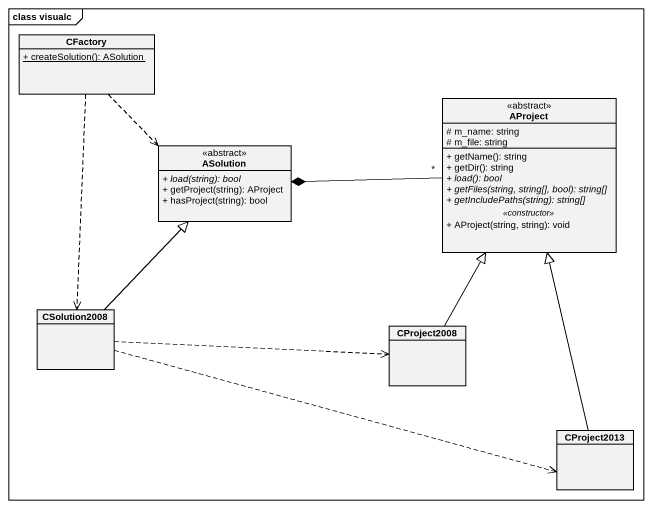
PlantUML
@startuml
mainframe class visualc
hide circle
hide empty members
skinparam classAttributeIconSize 0
class CFactory {
  {static} + createSolution(): ASolution
}
class AProject <<abstract>> {
  # m_name: string
  # m_file: string
  --
  + getName(): string
  + getDir(): string
  {abstract} + load(): bool
  {abstract} + getFiles(string, string[], bool): string[]
  {abstract} + getIncludePaths(string): string[]
  .. <<constructor>> ..
  + AProject(string, string): void
}
class ASolution <<abstract>> {
  {abstract} + load(string): bool
  + getProject(string): AProject
  + hasProject(string): bool
}
class CSolution2008
class CProject2008
class CProject2013
CFactory ..> ASolution
CFactory ..> CSolution2008
AProject "*" -left-* ASolution
CSolution2008 -up-|> ASolution
CSolution2008 .right.> CProject2008
CSolution2008 .right.> CProject2013
CProject2008 -up-|> AProject
CProject2013 -up-|> AProject
@enduml
